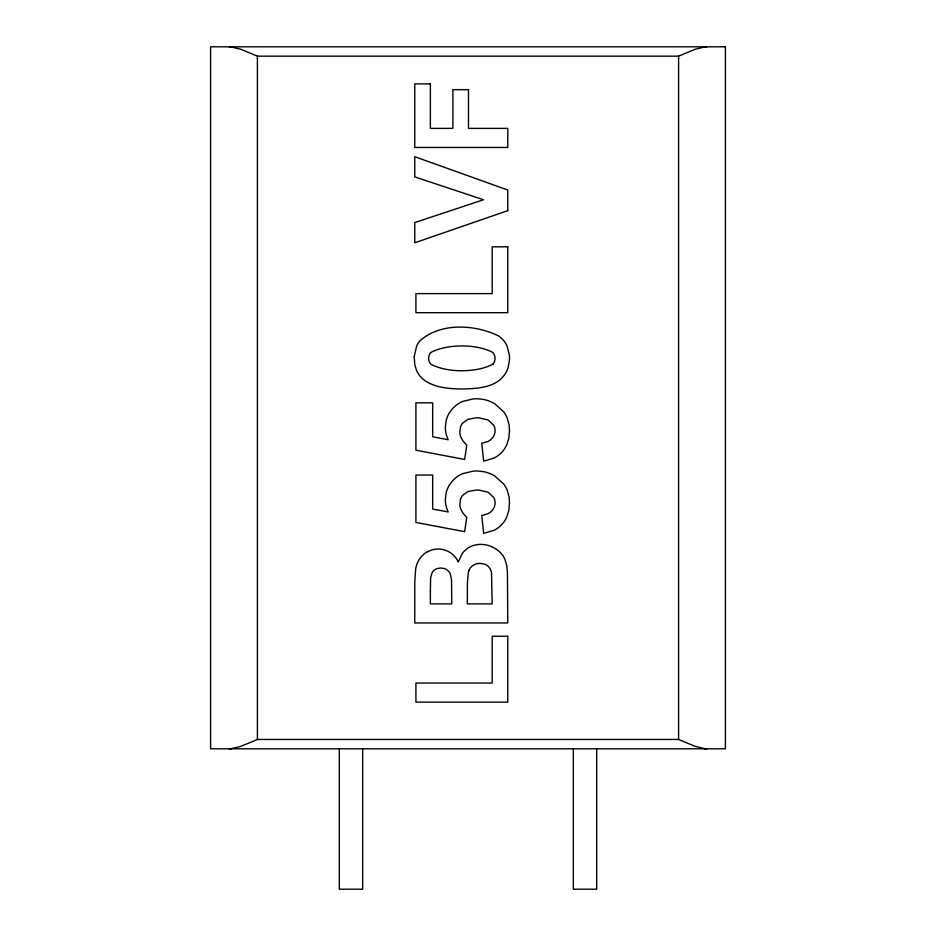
<?xml version="1.0" encoding="UTF-8"?>
<svg xmlns="http://www.w3.org/2000/svg" width="936" height="936" viewBox="0 0 936 936"><rect width="100%" height="100%" fill="white"/><g stroke="black" fill="none" stroke-linecap="round" stroke-linejoin="round"><path stroke-width="1.4" d="M458.394 561.729L462.279 553.539A21.551 21.551 0 0 1 466.818 548.87A21.914 21.914 0 0 1 475.09 545.009L478.846 544.448A27.647 27.647 0 0 1 481.619 544.389A27.916 27.916 0 0 1 493.892 547.771A25.213 25.213 0 0 1 502.796 555.446A22.955 22.955 0 0 1 505.03 559.681L506.739 565.438L507.429 572.446L507.78 622.955L414.753 622.955L414.788 581.49L415.678 568.866A24.441 24.441 0 0 1 427.237 551.76M469.217 570.094L468.842 571.007A11.536 11.536 0 0 0 468.351 572.61L467.415 582.496L467.333 603.895L492.184 603.895L491.505 572.551A12.016 12.016 0 0 0 487.948 566.093A9.629 9.629 0 0 0 484.942 564.303L481.221 563.495A17.082 17.082 0 0 0 479.489 563.46L478.986 563.484M493.003 364.081C476.798 372.996 446.881 372.949 430.724 364.116A9.009 9.009 0 0 1 430.677 352.556C447.022 343.758 476.763 343.688 492.979 352.556A9.056 9.056 0 0 1 493.038 364.104M230.993 46.882L241.172 49.386L257.4 56.16L678.6 56.16L694.828 49.386L705.007 46.882M705.007 748.718L694.828 746.214L678.6 739.44L257.4 739.44L254.487 740.739M253.574 741.148L240.072 746.6L230.993 748.718M678.6 56.16L678.6 739.44M596.7 748.8L596.7 889.2L573.3 889.2L573.3 748.8M362.7 748.8L362.7 889.2L339.3 889.2L339.3 748.8M257.4 56.16L257.4 739.44M705.908 46.671A23.482 16.357 -46.8 0 1 706.727 46.66M705.826 46.964A23.482 16.134 -45.3 0 1 706.633 46.94M230.314 46.952A25.167 16.871 43 0 1 231.04 47.011M229.367 46.94A23.482 16.134 45.3 0 1 230.174 46.964M705.042 46.742A25.167 17.082 -44.1 0 1 705.767 46.695M229.273 46.66A23.482 16.357 46.8 0 1 230.092 46.671M230.233 46.695A25.167 17.082 44.1 0 1 230.958 46.742M704.96 47.011A25.167 16.871 -43 0 1 705.685 46.952M706.633 748.66A23.482 16.134 45.3 0 1 705.826 748.636M706.727 748.94A23.482 16.357 46.8 0 1 705.908 748.929M230.092 748.929A23.482 16.357 -46.8 0 1 229.273 748.94M230.958 748.858A25.167 17.082 -44.1 0 1 230.233 748.905M705.685 748.648A25.167 16.871 43 0 1 704.96 748.589M230.174 748.636A23.482 16.134 -45.3 0 1 229.367 748.66M231.04 748.589A25.167 16.871 -43 0 1 230.314 748.648M705.767 748.905A25.167 17.082 44.1 0 1 705.042 748.858M427.331 551.936A21.961 21.961 0 0 1 458.184 561.822M469.065 570.012A11.513 11.513 0 0 1 478.986 563.402M430.361 591.657L430.361 603.895L451.737 603.895L451.561 580.109L450.31 574.037A10.448 10.448 0 0 0 447.771 570.457A9.056 9.056 0 0 0 444.471 568.597L441.441 568.082A14.695 14.695 0 0 0 439.85 568.105L437.451 568.515A9.138 9.138 0 0 0 433.918 570.41A8.459 8.459 0 0 0 432.21 572.504L430.63 577.793L430.361 591.657M509.512 430.548L508.833 438.118L506.774 444.752A26.992 26.992 0 0 1 502.503 451.503A28.092 28.092 0 0 1 500.666 453.422A27.261 27.261 0 0 1 494.278 457.973L483.643 461.179L481.783 443.266L487.867 441.546A13.736 13.736 0 0 0 491.494 438.949A14.438 14.438 0 0 0 492.324 438.025L493.377 436.585A11.068 11.068 0 0 0 495.062 431.239A12.191 12.191 0 0 0 495.004 429.331L494.91 428.7A10.682 10.682 0 0 0 493.635 425.131L487.995 419.936L479.115 417.912A40.423 40.423 0 0 0 475.851 417.865L467.895 419.328L462.641 423.142A12.016 12.016 0 0 0 460.418 427.261L459.857 432.444A15.514 15.514 0 0 0 460.793 436.972L463.098 441.184L466.76 445.091L464.619 459.447L415.912 450.204L415.912 402.831L432.666 402.831L432.666 436.784L448.215 439.745A28.911 28.911 0 0 1 445.325 427.436L446.226 420.299A26.173 26.173 0 0 1 449.479 412.682L452.018 409.254A31.473 31.473 0 0 1 455.153 406.107A28.466 28.466 0 0 1 462.63 401.415L473.171 398.911A42.576 42.576 0 0 1 477.98 398.806L483.526 399.426A33.404 33.404 0 0 1 494.84 403.872L503.673 411.77A27.624 27.624 0 0 1 507.148 417.83L509.079 424.768L509.512 430.548M509.512 502.772L508.833 510.342L506.774 516.976A26.992 26.992 0 0 1 502.503 523.727A28.092 28.092 0 0 1 500.666 525.646A27.261 27.261 0 0 1 494.278 530.197L483.643 533.403L481.783 515.49L487.867 513.759A13.736 13.736 0 0 0 491.494 511.173A14.438 14.438 0 0 0 492.324 510.249L493.377 508.81A11.068 11.068 0 0 0 495.062 503.451A12.191 12.191 0 0 0 495.004 501.556L494.91 500.924A10.682 10.682 0 0 0 493.635 497.355L487.995 492.16L479.115 490.125A40.423 40.423 0 0 0 475.851 490.09L467.895 491.552L462.641 495.355A12.016 12.016 0 0 0 460.418 499.485L459.857 504.668A15.514 15.514 0 0 0 460.793 509.184L463.098 513.408L466.76 517.315L464.619 531.671L415.912 522.428L415.912 475.043L432.666 475.043L432.666 509.008L448.215 511.969A28.911 28.911 0 0 1 445.325 499.66L446.226 492.523A26.173 26.173 0 0 1 449.479 484.906L452.018 481.478A31.473 31.473 0 0 1 455.153 478.331A28.466 28.466 0 0 1 462.63 473.639L473.171 471.136A42.576 42.576 0 0 1 477.98 471.03L483.526 471.65A33.404 33.404 0 0 1 494.84 476.085L503.673 483.994A27.624 27.624 0 0 1 507.148 490.055L509.079 496.993L509.512 502.772M414.215 356.651L414.777 364.806L416.567 370.527A23.903 23.903 0 0 0 420.486 376.611L421.492 377.688A26.723 26.723 0 0 0 425.236 380.823C434.971 387.293 447.057 388.534 458.441 388.92A153.469 153.469 0 0 0 468.152 388.826C481.139 388.171 496.49 386.322 504.562 374.739A25.787 25.787 0 0 0 508.037 367.918L509.476 360.032A36.504 36.504 0 0 0 509.359 355.001L507.125 346.144A23.903 23.903 0 0 0 503.205 340.06L502.199 338.984A26.699 26.699 0 0 0 498.455 335.86C474.821 324.347 440.002 322.3 419.62 341.149A23.985 23.985 0 0 0 416.602 346.133L414.215 356.651M507.78 210.659L414.753 242.787L414.753 222.581L483.514 199.742L414.753 176.892L414.753 156.698L507.78 190.031L507.78 210.659M725.4 46.8L210.6 46.8L210.6 748.8L725.4 748.8L725.4 46.8M430.361 83.889L414.753 83.889L414.753 147.443L507.78 147.443L507.78 128.384L468.491 128.384L468.491 89.669L452.895 89.669L452.895 128.384L430.361 128.384L430.361 83.889M507.78 246.823L492.184 246.823L492.184 293.623L415.912 293.623L415.912 312.694L507.78 312.694L507.78 246.823M507.78 636.246L492.184 636.246L492.184 683.046L415.912 683.046L415.912 702.117L507.78 702.117L507.78 636.246"/></g></svg>
